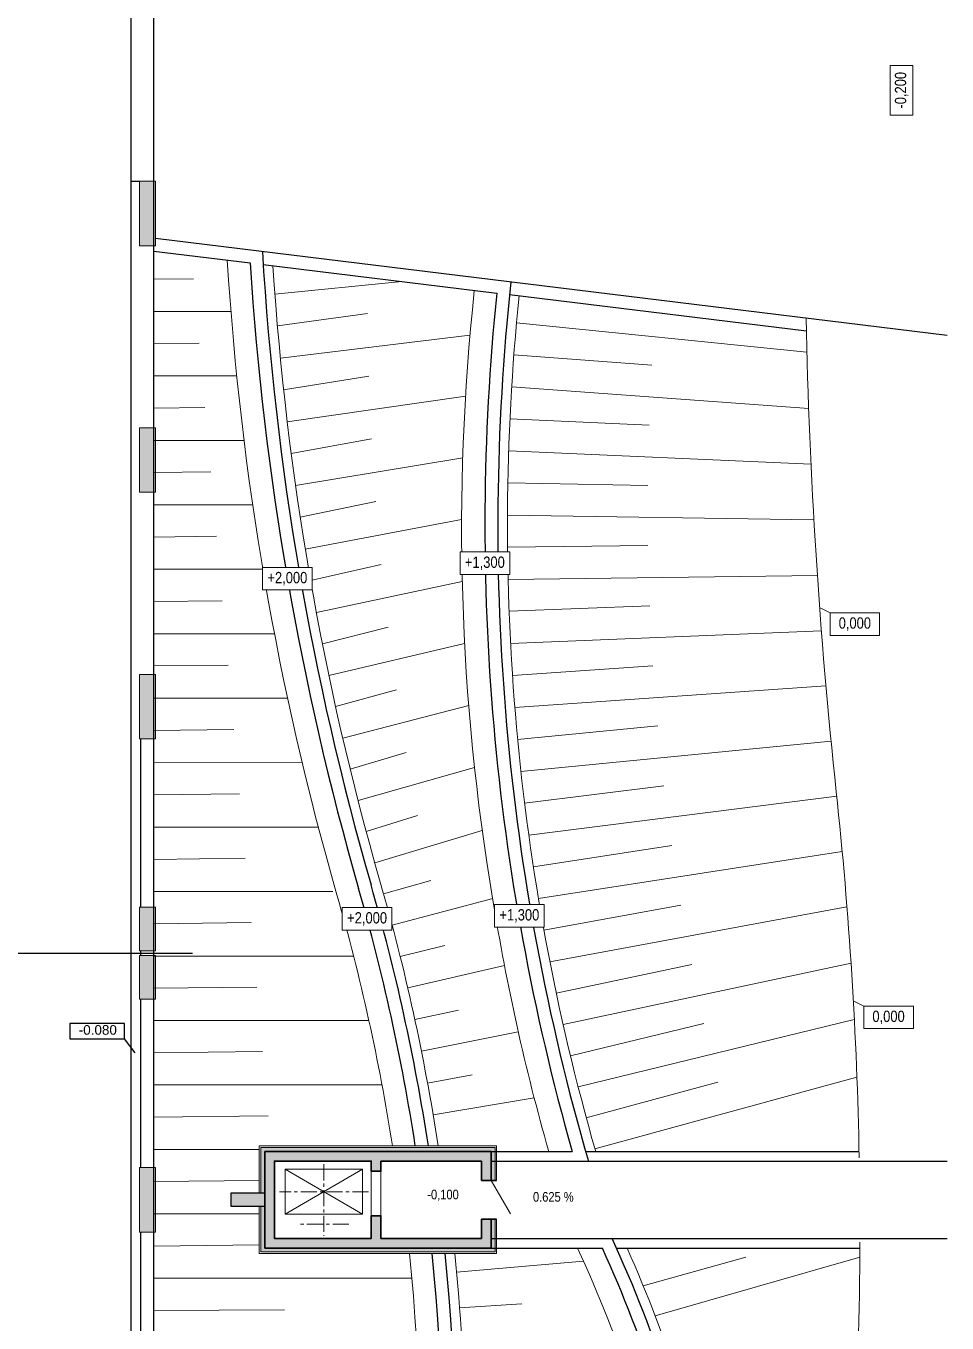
# Model space of a CAD drawing. Header units: millimetres. Extents: x 72919 to 485785, y -53256 to 338519.
# Drawn here: x 411683 to 440250, y 104415 to 144661 of the extents above; entities that cross this region are included whole.
import ezdxf
from ezdxf.enums import TextEntityAlignment as Align

# ---------------------------------------------------------------- set-up
doc = ezdxf.new("R2010")
doc.units = ezdxf.units.MM
doc.set_wipeout_variables(frame=1)
doc.linetypes.add('CENTER', pattern=[2, 1.25, -0.25, 0.25, -0.25])
for name, color, linetype, lineweight in [('door', 177, 'Continuous', 9), ('gr', 251, 'Continuous', 40), ('h', 7, 'Continuous', 9), ('lifts', 7, 'Continuous', 35), ('wall', 5, 'Continuous', 40)]:
    doc.layers.add(name, color=color, linetype=linetype, lineweight=lineweight)
doc.styles.add('STW_ARIAL', font='arial.ttf')
doc.styles.add('Шрифт надписей', font='ARIALN.TTF')

# ---------------------------------------------------------------- blocks, each defined once
blk = doc.blocks.new('Откосы  по обваловке')
at = {"layer": 'gr', "lineweight": 18, "flags": 128}
for points in [[(35029.774, 32708.917, 0.124938), (35067.95, 32702.974, 0.055792), (35085.124, 32706.537), (35116.736, 32716.874)], [(35092.647, 32701.211, 0.031367), (35099.519, 32705.271, -0.054687), (35117.179, 32714.622)], [(35093.087, 32699.865, 0.032206), (35100.305, 32704.113, -0.053965), (35117.454, 32713.224, -0.053965)], [(35118.658, 32707.047, 0.068713), (35100.867, 32700.621, 0.029631), (35093.991, 32696.552, 0.029631)], [(35094.444, 32695.168, -0.095543), (35118.944, 32705.677, -0.095236)], [(35089.636, 32699.672, -0.082855), (35069.308, 32694.428, -0.085234), (35047.795, 32696.217, -0.053345), (35027.597, 32703.81, -0.053345)], [(35027.043, 32702.522, 0.05314), (35047.444, 32694.862, 0.085346), (35069.459, 32693.036, 0.040529), (35079.858, 32694.806, 0.041525), (35090.073, 32698.334, 0.041525)], [(35096.793, 32687.339), (35096.794, 32687.338, 0.022158), (35107.365, 32691.543, -0.021709), (35121.052, 32697.002)], [(35091.418, 32694.769, -0.055279), (35083.784, 32689.112, -0.01872), (35080.936, 32687.594, -0.01872)], [(35084.158, 32687.712, 0.001262), (35084.353, 32687.824, 0.052532), (35091.896, 32693.308)], [(35094.319, 32686.507, -0.025426), (35081.716, 32683.112)]]:
    blk.add_lwpolyline(points, format="xyb", dxfattribs=at)
for points in [[(35116.303, 32715.442), (35115.906, 32716.609)], [(35115.7, 32714.02), (35114.957, 32716.292)], [(35113.855, 32713.227), (35113.056, 32715.67)], [(35114.46, 32714.651), (35114.005, 32715.987)], [(35112.616, 32713.86), (35112.104, 32715.365)], [(35112.024, 32712.391), (35111.155, 32715.049)], [(35110.207, 32711.514), (35109.254, 32714.427)], [(35110.773, 32713.069), (35110.203, 32714.744)], [(35108.93, 32712.279), (35108.302, 32714.122)], [(35108.404, 32710.593), (35107.353, 32713.806)], [(35106.615, 32709.629), (35105.452, 32713.184)], [(35107.086, 32711.488), (35106.401, 32713.501)], [(35105.243, 32710.697), (35104.5, 32712.879)], [(35118.231, 32709.271), (35116.636, 32712.893)], [(35104.84, 32708.621), (35103.551, 32712.562)], [(35116.956, 32709.976), (35115.725, 32712.512)], [(35103.399, 32709.906), (35102.599, 32712.257)], [(35117.308, 32706.747), (35114.801, 32712.114)], [(35101.556, 32709.116), (35100.698, 32711.636)], [(35103.08, 32707.569), (35101.65, 32711.941)], [(35115.12, 32709.331), (35113.898, 32711.713)], [(35101.335, 32706.472), (35099.75, 32711.319)], [(35115.459, 32706.288), (35112.984, 32711.294)], [(35099.713, 32708.325), (35098.797, 32711.014)], [(35113.297, 32708.645), (35112.09, 32710.874)], [(35097.869, 32707.534), (35096.896, 32710.393)], [(35099.574, 32705.421), (35097.849, 32710.698)], [(35113.618, 32705.777), (35111.185, 32710.435)], [(35097.872, 32704.19), (35095.948, 32710.076)], [(35111.486, 32707.918), (35110.301, 32709.995)], [(35096.026, 32706.743), (35094.995, 32709.771)], [(35096.119, 32703.117), (35094.047, 32709.454)], [(35111.787, 32705.213), (35109.406, 32709.537)], [(35094.345, 32702.108), (35092.146, 32708.833)], [(35094.183, 32705.952), (35093.094, 32709.149)], [(35109.688, 32707.15), (35108.532, 32709.077)], [(35092.339, 32705.162), (35091.193, 32708.528)], [(35109.967, 32704.598), (35107.647, 32708.599)], [(35091.261, 32705.103), (35090.245, 32708.211)], [(35107.905, 32706.341), (35106.783, 32708.12)], [(35089.36, 32704.482), (35088.344, 32707.59)], [(35090.348, 32704.805), (35089.292, 32707.906)], [(35108.16, 32703.93), (35105.909, 32707.623)], [(35088.447, 32704.183), (35087.391, 32707.285)], [(35088.93, 32699.363), (35086.443, 32706.968)], [(35106.137, 32705.491), (35105.056, 32707.125)], [(35086.767, 32702.816), (35085.492, 32706.658)], [(35106.369, 32703.211), (35104.193, 32706.608)], [(35104.385, 32704.602), (35103.352, 32706.091)], [(35104.595, 32702.44), (35102.5, 32705.556)], [(35118.176, 32701.097), (35117.151, 32705.261)], [(35120.051, 32696.649), (35118.116, 32705.491)], [(35102.637, 32703.664), (35101.668, 32705.019)], [(35116.374, 32700.599), (35115.224, 32704.759)], [(35118.411, 32696.055), (35116.182, 32705.016)], [(35102.811, 32701.604), (35100.829, 32704.465)], [(35116.784, 32695.447), (35114.262, 32704.487)], [(35114.586, 32700.056), (35113.311, 32704.202)], [(35100.843, 32702.637), (35099.996, 32703.904)], [(35112.812, 32699.469), (35111.416, 32703.592)], [(35115.17, 32694.824), (35112.358, 32703.903)], [(35100.911, 32700.644), (35099.157, 32703.351)], [(35113.567, 32694.188), (35110.471, 32703.266)], [(35099.068, 32701.6), (35098.31, 32702.811)], [(35111.054, 32698.837), (35109.538, 32702.928)], [(35111.974, 32693.536), (35108.603, 32702.575)], [(35099.048, 32699.65), (35097.454, 32702.284)], [(35109.312, 32698.161), (35107.68, 32702.211)], [(35097.291, 32700.57), (35096.591, 32701.771)], [(35110.39, 32692.87), (35106.756, 32701.832)], [(35097.224, 32698.602), (35095.719, 32701.271)], [(35107.588, 32697.443), (35105.843, 32701.442)], [(35095.513, 32699.546), (35094.84, 32700.784)], [(35108.814, 32692.187), (35104.93, 32701.037)], [(35095.429, 32697.496), (35093.954, 32700.311)], [(35105.882, 32696.681), (35104.029, 32700.622)], [(35107.243, 32691.489), (35103.127, 32700.191)], [(35104.196, 32695.876), (35102.238, 32699.75)], [(35105.668, 32690.794), (35101.349, 32699.294)], [(35102.53, 32695.029), (35100.473, 32698.828)], [(35104.076, 32690.118), (35099.597, 32698.347)], [(35091.094, 32694.471), (35089.544, 32698.103)], [(35089.237, 32695.87), (35088.515, 32697.671)], [(35100.885, 32694.14), (35098.735, 32697.857)], [(35102.462, 32689.458), (35097.873, 32697.351)], [(35099.261, 32693.21), (35097.024, 32696.837)], [(35100.823, 32688.814), (35096.177, 32696.307)], [(35097.661, 32692.239), (35095.344, 32695.768)], [(35099.152, 32688.183), (35094.515, 32695.216)], [(35092.775, 32689.72), (35090.937, 32692.469)], [(35093.867, 32686.361), (35090.165, 32691.826)]]:
    blk.add_lwpolyline(points, dxfattribs=at)

msp = doc.modelspace()

# ---------------------------------------------------------------- hatches: boundary and pattern name
at = {"ltscale": 500, "true_color": 0x000000}
h = msp.add_hatch(color=18, dxfattribs=at)
h.dxf.hatch_style = 1
h.paths.add_polyline_path([(422390.52612, 107039.99944), (422390.52612, 107744.99944), (422690.52612, 107744.99944), (422690.52612, 107039.99944), (425810.52612, 107039.99944), (425810.52612, 107639.99944), (426110.52612, 107639.99944), (426110.52612, 106739.99944), (419090.52612, 106739.99944), (419090.52612, 109439.99944), (419090.52612, 109739.99944), (426110.52612, 109739.99944), (426110.52612, 108839.99944), (425810.52612, 108839.99944), (425810.52612, 109439.99944), (422690.52612, 109439.99944), (422690.52612, 109124.99944), (422390.52612, 109124.99944), (422390.52612, 109439.99944), (419390.52612, 109439.99944), (419390.52612, 107039.99944)])
at = {"layer": 'wall', "lineweight": 18, "ltscale": 0.007407, "true_color": 0x000000}
h = msp.add_hatch(color=18, dxfattribs=at)
h.dxf.hatch_style = 1
h.paths.add_polyline_path([(415200.43379, 137839.99943), (415201.97512, 139839.99943), (415700.43379, 139839.99943), (415700.43379, 137846.16476)])
h = msp.add_hatch(color=18, dxfattribs=at)
h.dxf.hatch_style = 1
h.paths.add_polyline_path([(415200.43379, 130189.99944), (415201.97512, 132189.99944), (415700.43379, 132189.99944), (415700.43379, 130196.16478)])
h = msp.add_hatch(color=18, dxfattribs=at)
h.dxf.hatch_style = 1
h.paths.add_polyline_path([(415200.29453, 122536.91592), (415201.82899, 124540.46678), (415700.28766, 124540.46849), (415700.29451, 122543.08297)])
h = msp.add_hatch(color=18, dxfattribs=at)
h.dxf.hatch_style = 1
h.paths.add_polyline_path([(415200.43379, 122539.99944), (415201.97512, 124539.99944), (415700.43379, 124539.99944), (415700.43379, 122546.16478)])
h = msp.add_hatch(color=18, dxfattribs=at)
h.dxf.hatch_style = 1
h.paths.add_polyline_path([(415200.29453, 115961.91592), (415201.82899, 117315.46678), (415700.28766, 117315.46849), (415700.29451, 115968.08297)])
h = msp.add_hatch(color=18, dxfattribs=at)
h.dxf.hatch_style = 1
h.paths.add_polyline_path([(415200.43379, 115961.91684), (415201.97512, 117314.9995), (415700.43379, 117314.9995), (415700.43379, 115968.08217)])
h = msp.add_hatch(color=18, dxfattribs=at)
h.dxf.hatch_style = 1
h.paths.add_polyline_path([(415200.34375, 114461.91592), (415201.87821, 115815.46678), (415700.33688, 115815.46849), (415700.34373, 114468.08297)])
h = msp.add_hatch(color=18, dxfattribs=at)
h.dxf.hatch_style = 1
h.paths.add_polyline_path([(415200.48301, 114461.91678), (415201.97512, 115814.99944), (415700.43379, 115814.99944), (415700.48301, 114468.08211)])
h = msp.add_hatch(color=18, dxfattribs=at)
h.dxf.hatch_style = 1
h.paths.add_polyline_path([(419090.52612, 108039.99944), (418970.52612, 108039.99944), (418970.52612, 106619.99944), (419090.52612, 106739.99944)])
h.paths.add_polyline_path([(418970.52612, 108439.99944), (419090.52612, 108439.99944), (419090.52612, 109739.99944), (418970.52612, 109859.99944)])
h = msp.add_hatch(color=18, dxfattribs=at)
h.dxf.hatch_style = 1
h.paths.add_polyline_path([(426110.52612, 109739.99944), (426230.52612, 109859.99944), (418970.52612, 109859.99944), (419090.52612, 109739.99944)])
h = msp.add_hatch(color=18, dxfattribs=at)
h.dxf.hatch_style = 1
h.paths.add_polyline_path([(426230.52612, 108839.99944), (426110.52612, 108839.99944), (426110.52612, 109739.99944), (426230.52612, 109859.99944)])
h.paths.add_polyline_path([(426110.52612, 107639.99944), (426230.52612, 107639.99944), (426230.52612, 106619.99944), (426110.52612, 106739.99944)])
h = msp.add_hatch(color=18, dxfattribs=at)
h.dxf.hatch_style = 1
h.paths.add_polyline_path([(415200.43379, 107239.99944), (415201.97512, 109239.99944), (415700.43379, 109239.99944), (415700.43379, 107246.16478)])
h = msp.add_hatch(color=18, dxfattribs=at)
h.dxf.hatch_style = 1
h.paths.add_polyline_path([(415200.4338, 107236.91592), (415201.82899, 109240.46678), (415700.28766, 109240.46849), (415700.43377, 107243.08297)])
h = msp.add_hatch(color=18, dxfattribs=at)
h.dxf.hatch_style = 1
h.paths.add_polyline_path([(419090.52612, 108039.99944), (419090.52612, 108439.99944), (418040.52612, 108439.99944), (418040.52612, 108039.99944)])
h = msp.add_hatch(color=18, dxfattribs=at)
h.dxf.hatch_style = 1
h.paths.add_polyline_path([(426110.52612, 106739.99944), (426230.52612, 106619.99944), (418970.52612, 106619.99944), (419090.52612, 106739.99944)])

# ---------------------------------------------------------------- linework, layer by layer
at = {"color": 18, "ltscale": 500, "true_color": 0x000000}
for points in [[(415650.43379, 180914.99944, 0.4142135624), (336810.43379, 259754.99944), (221610.43379, 259754.99944, 0.4142135624), (142770.43379, 180914.99944), (142770.43379, 104414.99944, 0.4142135624), (221610.43379, 25574.99944), (336810.43379, 25574.99944, 0.4142135624), (415650.43379, 104414.99944)], [(414950.43379, 180914.99944, 0.4142135624), (336810.43379, 259054.99944), (221610.43379, 259054.99944, 0.4142135624), (143470.43379, 180914.99944), (143470.43379, 104414.99944, 0.4142135624), (221610.43379, 26274.99944), (336810.43379, 26274.99944, 0.4142135624), (414950.43379, 104414.99944)]]:
    msp.add_lwpolyline(points, format="xyb", close=True, dxfattribs=at)
for points in [[(414950.43379, 104414.99944), (414950.43379, 139839.99943)], [(414950.43379, 139839.99943), (415200.48301, 139839.99943)], [(415700.43379, 138071.12188), (440250.43379, 135064.99941)], [(415650.43379, 137674.25674), (418635.17571, 137308.77813)], [(419039.13029, 137259.3143), (426283.31238, 136372.27159)], [(426680.4298, 136323.64497), (435888.20827, 135196.16188)], [(415250.43379, 117314.99945), (415250.43379, 122539.99944)], [(415650.43379, 117314.99945), (415650.43379, 122539.99944)], [(415250.43379, 115814.99944), (415250.43379, 115964.9995)], [(342646.86353, 115889.99944), (416850.70066, 115889.99944)], [(415250.43379, 109239.99944), (415250.43379, 114464.99944)], [(415650.43379, 109239.99944), (415650.43379, 114464.99944)], [(415072.92021, 112797.52255), (414742.68629, 113229.27974)], [(426110.43379, 109739.99944), (428624.48766, 109739.99944)], [(429040.41536, 109739.99944), (437521.34998, 109739.99944)], [(426110.43379, 109439.99944), (440250.43379, 109439.99944)], [(419090.52612, 108439.99944), (418040.52612, 108439.99944), (418040.52612, 108039.99944), (419090.52612, 108039.99944), (419090.52612, 108439.99944)], [(426110.43379, 107039.99944), (440250.43379, 107039.99944)], [(426110.43379, 106739.99944), (429561.63349, 106739.99944)], [(430000.23801, 106739.99944), (437545.71215, 106739.99944)]]:
    msp.add_lwpolyline(points, dxfattribs=at)
msp.add_lwpolyline([(414742.68882, 113708.68234), (413047.5833, 113708.67943), (413047.58412, 113229.27974), (414742.68964, 113229.28265)], close=True, dxfattribs=at)
for points in [[(415080.73363, 99258.08545, 0.0164492017), (415250.43379, 104414.99944), (415250.43379, 107239.99944)], [(415479.53281, 99226.69927, 0.0164653776), (415650.43379, 104414.99944), (415650.43379, 107239.99944)]]:
    msp.add_lwpolyline(points, format="xyb", dxfattribs=at)
for centre, radius, start, end in [((509376.2059, 143042.90899), 90522.02603, 183.4057084307, 196.0548531868), ((509376.2059, 143042.90899), 90922.02603, 183.615841967, 196.0548531868), ((497011.1773, 129170.73879), 70693.55071, 173.8685243377, 196.2066401794), ((497011.1773, 129170.73879), 71093.55071, 174.1861624051, 195.861461367), ((360129.75955, 100092.50444), 64781.67322, 8.7166120754, 16.0548531868), ((360129.75955, 100092.50444), 64381.67322, 8.7711936356, 16.0548531868), ((389649.3701, 88688.28713), 43804.71535, 11.956649243, 24.336519227), ((389649.3701, 88688.28713), 44204.71535, 11.758212816, 24.528940776), ((360129.75955, 100092.50444), 64477.90905, 327.3963421315, 5.7656994553), ((360129.75955, 100092.50444), 64877.90905, 327.3963421315, 5.730032096)]:
    msp.add_arc(centre, radius, start, end, dxfattribs=at)
at = {"layer": 'door'}
msp.add_line((426110.52612, 108839.99944), (426710.52612, 107800.76896), dxfattribs=at)
at = {"layer": 'h'}
for p, q in [((436620.55792, 126452.61336), (436297.83488, 126617.62372)), ((437666.27852, 114249.31609), (437343.55547, 114414.32645))]:
    msp.add_line(p, q, dxfattribs=at)
for points in [[(439189.85363, 143434.9994), (439189.85363, 141894.9994), (438489.85363, 141894.9994), (438489.85363, 143434.9994)], [(436620.55792, 125752.61336), (438160.55792, 125752.61336), (438160.55792, 126452.61336), (436620.55792, 126452.61336)], [(437666.27852, 113549.31609), (439206.27852, 113549.31609), (439206.27852, 114249.31609), (437666.27852, 114249.31609)]]:
    msp.add_lwpolyline(points, close=True, dxfattribs=at)
at = {"layer": 'lifts', "color": 0, "lineweight": 5, "ltscale": 100000}
for points in [[(426280.52612, 108839.99944), (426280.52612, 109909.99944), (418920.52612, 109909.99944), (418920.52612, 108439.99944)], [(426230.52612, 108839.99944), (426230.52612, 109859.99944), (418970.52612, 109859.99944), (418970.52612, 108439.99944)], [(418920.52612, 108039.99944), (418920.52612, 106569.99944), (426280.52612, 106569.99944), (426280.52612, 107639.99944)], [(418970.52612, 108039.99944), (418970.52612, 106619.99944), (426230.52612, 106619.99944), (426230.52612, 107639.99944)]]:
    msp.add_lwpolyline(points, dxfattribs=at)
at = {"layer": 'lifts', "color": 0, "ltscale": 100000}
for points in [[(419090.52612, 106739.99944), (419090.52612, 109739.99944)], [(419090.52612, 109739.99944), (426110.52612, 109739.99944)], [(426110.52612, 108839.99944), (426110.52612, 109739.99944)], [(422690.52612, 109439.99944), (422690.52612, 109124.99944), (422390.52612, 109124.99944), (422390.52612, 109439.99944), (419390.52612, 109439.99944), (419390.52612, 107039.99944), (422390.52612, 107039.99944), (422390.52612, 107744.99944), (422690.52612, 107744.99944), (422690.52612, 107039.99944)], [(422690.52612, 109439.99944), (425810.52612, 109439.99944)], [(425810.52612, 108839.99944), (425810.52612, 109439.99944)], [(425810.52612, 108839.99944), (426280.52612, 108839.99944)], [(425810.52612, 107039.99944), (425810.52612, 107639.99944)], [(425810.52612, 107639.99944), (426280.52612, 107639.99944)], [(426110.52612, 106739.99944), (426110.52612, 107639.99944)], [(426110.52612, 106739.99944), (419090.52612, 106739.99944)], [(422690.52612, 107039.99944), (425810.52612, 107039.99944)]]:
    msp.add_lwpolyline(points, dxfattribs=at)
at = {"layer": 'lifts', "color": 0, "lineweight": 20, "ltscale": 100000}
for points in [[(419725.52612, 109189.99944), (422125.52612, 107789.99944)], [(422125.52612, 109189.99944), (422125.52612, 107789.99944), (419725.52612, 107789.99944), (419725.52612, 109189.99944), (422125.52612, 109189.99944), (419725.52612, 107789.99944)]]:
    msp.add_lwpolyline(points, dxfattribs=at)
at = {"layer": 'lifts', "color": 0, "linetype": 'CENTER', "lineweight": 20, "ltscale": 400}
for points in [[(420925.52612, 109340.28743), (420925.52612, 107126.03466)], [(422305.51655, 108489.99944), (419545.53568, 108489.99944)], [(421697.67916, 107480.99944), (420153.37308, 107480.99944)]]:
    msp.add_lwpolyline(points, dxfattribs=at)
at = {"layer": 'lifts', "color": 0, "lineweight": 20, "ltscale": 100000}
msp.add_lwpolyline([(422390.52612, 109124.99944), (422390.52612, 107744.99944), (422690.52612, 107744.99944), (422690.52612, 109124.99944)], close=True, dxfattribs=at)
at = {"layer": 'wall', "color": 18, "lineweight": 18, "ltscale": 0.007407, "true_color": 0x000000}
for p, q in [((415200.43379, 132189.99944), (415700.43379, 132189.99944)), ((415200.43379, 130189.99944), (415200.43379, 132189.99944)), ((415700.43379, 132189.99944), (415700.43379, 130189.99944)), ((415700.43379, 130189.99944), (415200.43379, 130189.99944)), ((415200.43379, 124539.99944), (415700.43379, 124539.99944)), ((415200.43379, 122539.99944), (415200.43379, 124539.99944)), ((415700.43379, 124539.99944), (415700.43379, 122539.99944)), ((415700.43379, 122539.99944), (415200.43379, 122539.99944)), ((415200.43379, 117314.9995), (415700.43379, 117314.9995)), ((415200.43379, 115964.9995), (415200.43379, 117314.9995)), ((415700.43379, 117314.9995), (415700.43379, 115964.9995)), ((415700.43379, 115964.9995), (415200.43379, 115964.9995)), ((415200.43379, 114464.99944), (415200.43379, 115814.99944)), ((415200.43379, 115814.99944), (415700.43379, 115814.99944)), ((415700.43379, 115814.99944), (415700.43379, 114464.99944)), ((415700.43379, 114464.99944), (415200.43379, 114464.99944)), ((415200.43379, 109239.99944), (415700.43379, 109239.99944)), ((415200.43379, 107239.99944), (415200.43379, 109239.99944)), ((415700.43379, 109239.99944), (415700.43379, 107239.99944)), ((415700.43379, 107239.99944), (415200.43379, 107239.99944))]:
    msp.add_line(p, q, dxfattribs=at)
for points in [[(415700.48301, 137839.99943), (415200.48301, 137839.99943), (415200.48301, 139839.99943), (415700.48301, 139839.99943), (415700.48301, 137839.99943)], [(415700.43379, 124539.99944), (415200.43379, 124539.99944), (415200.43379, 122539.99944), (415700.43379, 122539.99944)], [(415700.43379, 122539.99944), (415700.43379, 124539.99944)], [(415700.43379, 117314.99945), (415200.43379, 117314.99945), (415200.43379, 115964.99945), (415700.43379, 115964.99945), (415700.43379, 117314.99945)], [(415200.48301, 114464.99944), (415700.48301, 114464.99944), (415700.48301, 115814.99944), (415200.48301, 115814.99944), (415200.48301, 114464.99944)], [(415700.43379, 109239.99944), (415200.43379, 109239.99944), (415200.43379, 107239.99944), (415700.43379, 107239.99944)], [(415700.43379, 107239.99944), (415700.43379, 109239.99944)]]:
    msp.add_lwpolyline(points, dxfattribs=at)

# ---------------------------------------------------------------- block references
at = {"layer": 'wall', "color": 18, "lineweight": 18, "ltscale": 0.007407, "true_color": 0x000000, "xscale": 999.9999999999999, "yscale": 999.9999999999999, "zscale": 999.9999999999999, "rotation": 71.89262594900111}
msp.add_blockref('Откосы  по обваловке', (20598007.21244, -43408295.21277), dxfattribs=at)

# ---------------------------------------------------------------- texts
at = {"color": 18, "ltscale": 500, "true_color": 0x000000, "style": 'STW_ARIAL'}
msp.add_text('-0.080', height=298.8, rotation=0.000098451, dxfattribs=at).set_placement((413911.30902, 113510.11513), align=Align.MIDDLE_CENTER)
at = {"layer": 'h', "insert": (438839.85363, 142664.9994), "char_height": 350, "attachment_point": 5, "rotation": 90, "style": 'Шрифт надписей'}
msp.add_mtext_dynamic_manual_height_columns('-0,200', width=5.8397345, gutter_width=50, heights=[0], dxfattribs=at)
at = {"layer": 'h', "style": 'Шрифт надписей'}
for s, width, insert, char_height, attachment_point in [('0,000', 350, (437390.55792, 126102.61336), 350, 5), ('0,000', 350, (438436.27852, 113899.31609), 350, 5), ('-0,100', 595.4965423, (424618.24135, 108197.89256), 300, 8), ('0.625 %', 1385.5854298, (428038.43079, 108176.28439), 300, 8)]:
    msp.add_mtext_dynamic_manual_height_columns(s, width=width, gutter_width=50, heights=[0], dxfattribs=dict(at, insert=insert, char_height=char_height, attachment_point=attachment_point))

# ---------------------------------------------------------------- next in the draw order: wipeouts: each hides what was drawn before it
for points in [[(425145.64675, 128339.72497), (426685.64675, 128339.72497), (426685.64675, 127639.72497), (425145.64675, 127639.72497)], [(419020.48786, 127861.84526), (420560.48786, 127861.84526), (420560.48786, 127161.84526), (419020.48786, 127161.84526)], [(421493.56496, 117306.37323), (423033.56496, 117306.37323), (423033.56496, 116606.37323), (421493.56496, 116606.37323)], [(426215.11554, 117399.69411), (427755.11554, 117399.69411), (427755.11554, 116699.69411), (426215.11554, 116699.69411)]]:
    msp.add_wipeout(points).dxf.layer = 'h'

# ---------------------------------------------------------------- next in the draw order: linework, layer by layer
at = {"layer": 'h'}
for points in [[(425145.64675, 127639.72497), (426685.64675, 127639.72497), (426685.64675, 128339.72497), (425145.64675, 128339.72497)], [(419020.48786, 127161.84526), (420560.48786, 127161.84526), (420560.48786, 127861.84526), (419020.48786, 127861.84526)], [(421493.56496, 116606.37323), (423033.56496, 116606.37323), (423033.56496, 117306.37323), (421493.56496, 117306.37323)], [(426215.11554, 116699.69411), (427755.11554, 116699.69411), (427755.11554, 117399.69411), (426215.11554, 117399.69411)]]:
    msp.add_lwpolyline(points, close=True, dxfattribs=at)

# ---------------------------------------------------------------- next in the draw order: texts
at = {"layer": 'h', "char_height": 350, "attachment_point": 5, "style": 'Шрифт надписей'}
for s, insert in [('+1,300', (425915.64675, 127989.72497)), ('+2,000', (419790.48786, 127511.84526)), ('+2,000', (422263.56496, 116956.37323)), ('+1,300', (426985.11554, 117049.69411))]:
    msp.add_mtext_dynamic_manual_height_columns(s, width=350, gutter_width=50, heights=[0], dxfattribs=dict(at, insert=insert))

doc.saveas('drawing.dxf')
